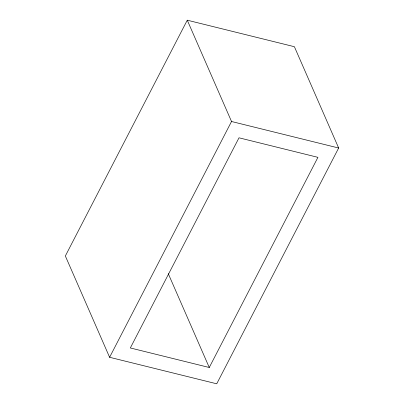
<?xml version="1.0" encoding="UTF-8"?>
<svg xmlns="http://www.w3.org/2000/svg" width="404" height="404" viewBox="0 0 404 404"><rect width="100%" height="100%" fill="white"/><g stroke="black" fill="none" stroke-linecap="round" stroke-linejoin="round"><path stroke-width="0.61" d="M187.269 20.2L65.347 255.984L109.605 357.288L216.731 383.8L338.653 148.016L294.395 46.712L187.269 20.2L231.527 121.503L109.605 357.288M209.262 367.499L317.928 157.343L238.996 137.804L130.33 347.96L209.262 367.499L168.271 273.675M231.527 121.503L338.653 148.016"/></g></svg>
